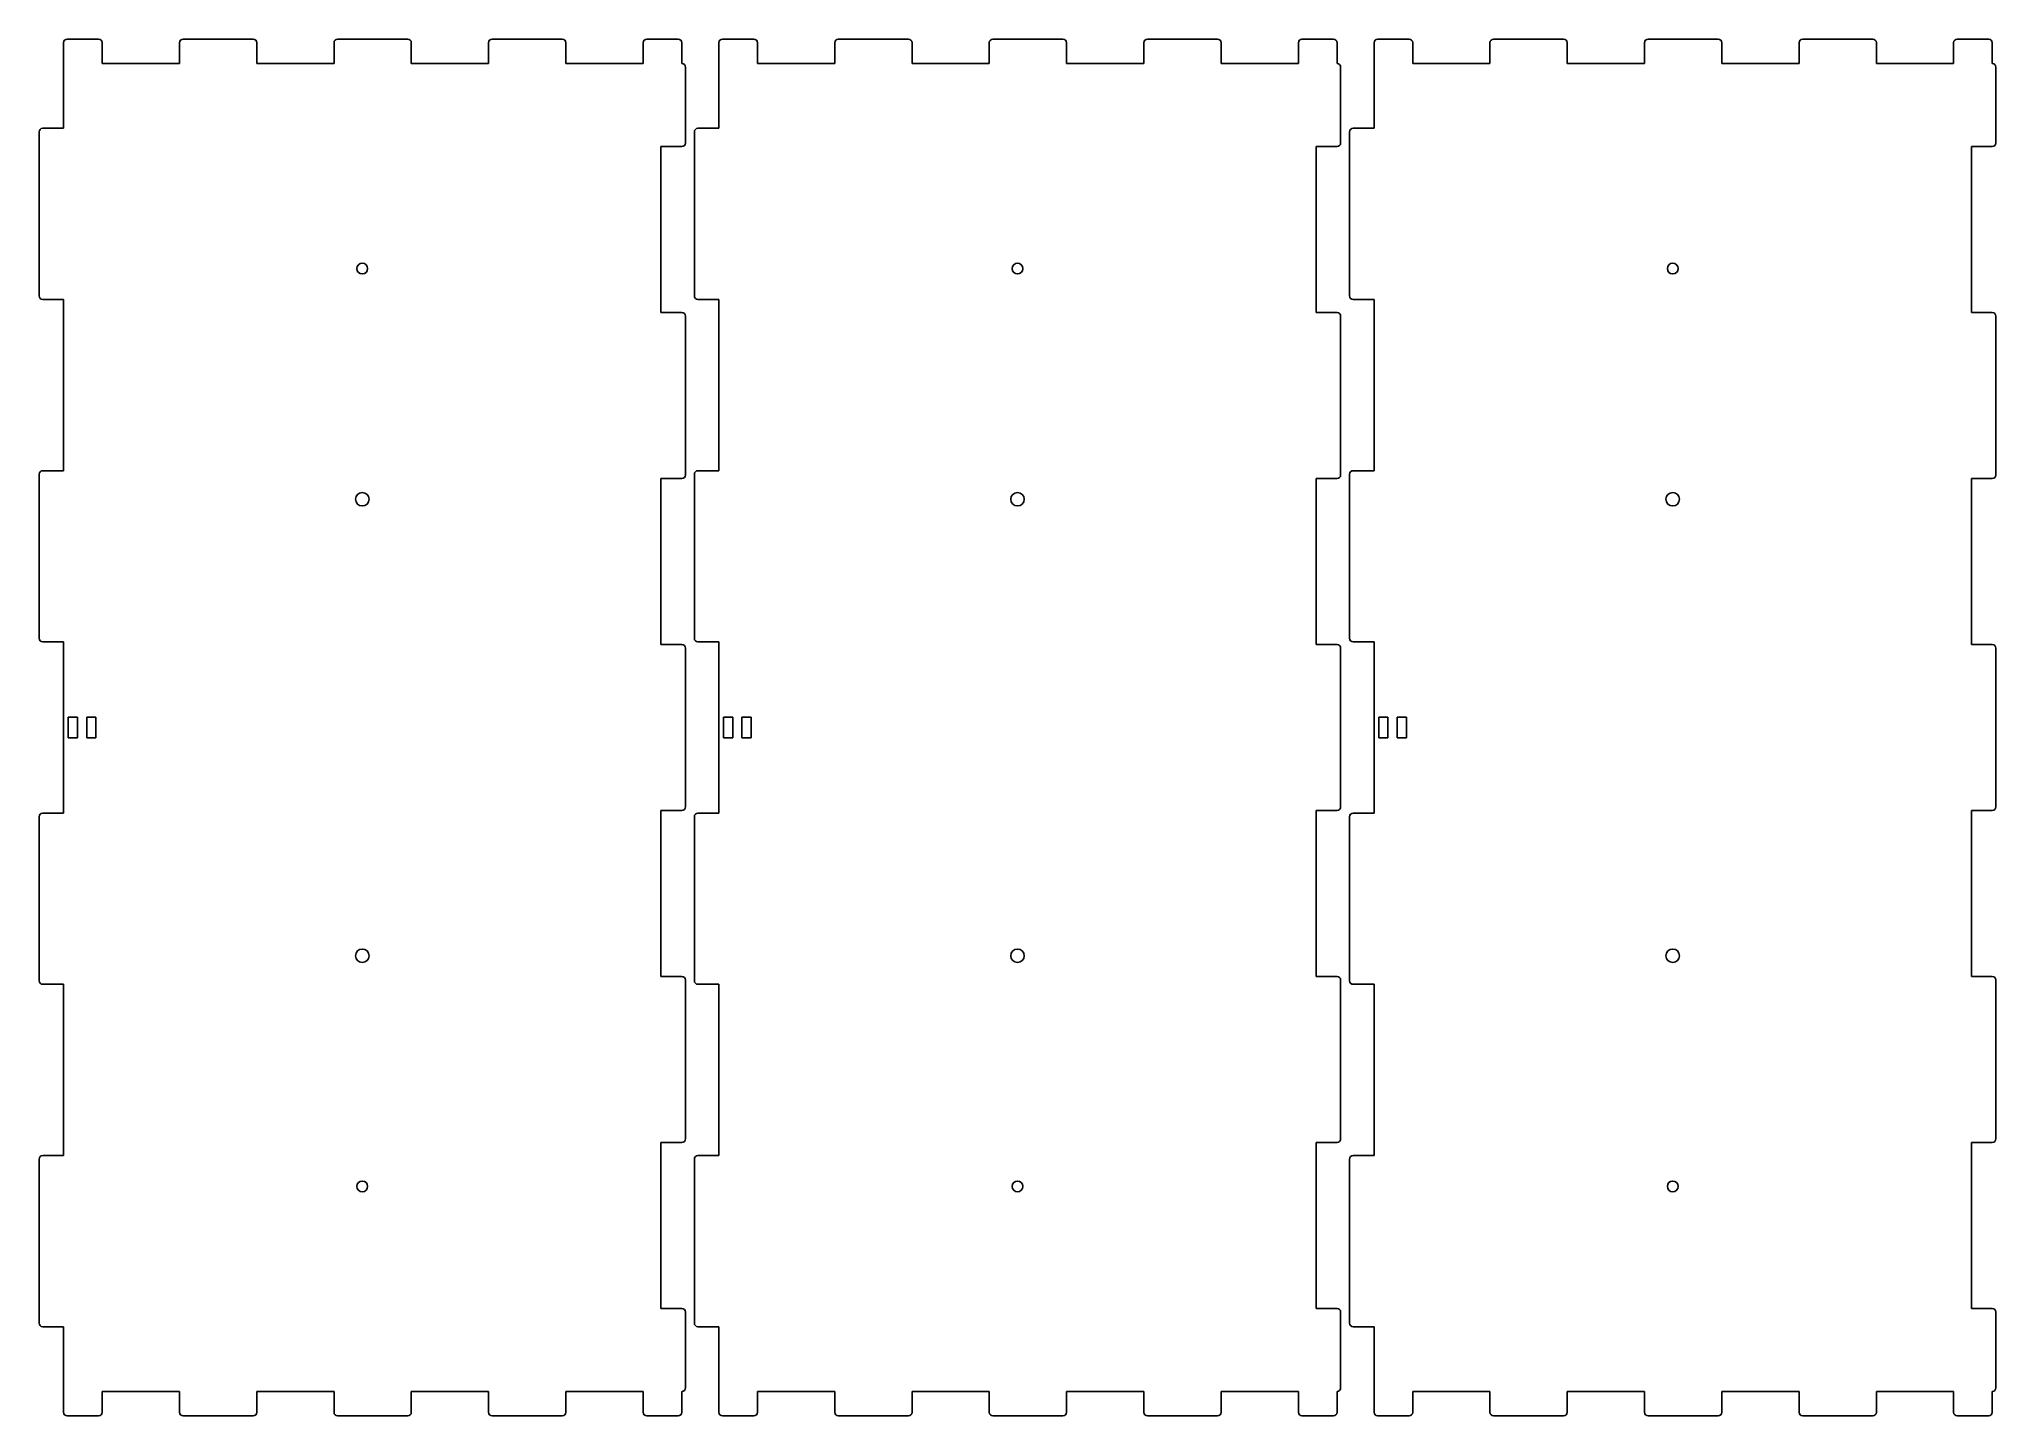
# Model space of a CAD drawing. Header units: millimetres. Extents: x 0 to 1089, y 0 to 766.
import ezdxf

# ---------------------------------------------------------------- set-up
doc = ezdxf.new("R2010")
doc.units = ezdxf.units.MM
doc.layers.add('SheetCutProfiles', color=7, linetype='CONTINUOUS')

msp = doc.modelspace()

# ---------------------------------------------------------------- linework, layer by layer
at = {"layer": 'SheetCutProfiles'}
for p, q in [((13.6, 716.375), (13.6, 764)), ((15.6, 766), (33.1, 766)), ((35.1, 764), (35.1, 752.4)), ((78.1, 752.4), (78.1, 764)), ((80.1, 766), (119.1, 766)), ((121.1, 764), (121.1, 752.4)), ((164.1, 752.4), (164.1, 764)), ((166.1, 766), (205.1, 766)), ((207.1, 764), (207.1, 752.4)), ((250.1, 752.4), (250.1, 764)), ((252.1, 766), (291.1, 766)), ((293.1, 764), (293.1, 752.4)), ((336.1, 752.4), (336.1, 764)), ((338.1, 766), (355.6, 766)), ((357.6, 752.4), (357.6, 764)), ((378.2, 716.375), (378.2, 764)), ((397.7, 766), (380.2, 766)), ((399.7, 764), (399.7, 752.4)), ((442.7, 752.4), (442.7, 764)), ((483.7, 766), (444.7, 766)), ((485.7, 764), (485.7, 752.4)), ((528.7, 752.4), (528.7, 764)), ((569.7, 766), (530.7, 766)), ((571.7, 764), (571.7, 752.4)), ((614.7, 752.4), (614.7, 764)), ((655.7, 766), (616.7, 766)), ((657.7, 764), (657.7, 752.4)), ((700.7, 752.4), (700.7, 764)), ((720.2, 766), (702.7, 766)), ((722.2, 752.4), (722.2, 764)), ((742.8, 764), (742.8, 716.375)), ((762.3, 766), (744.8, 766)), ((764.3, 752.4), (764.3, 764)), ((807.3, 764), (807.3, 752.4)), ((848.3, 766), (809.3, 766)), ((850.3, 752.4), (850.3, 764)), ((893.3, 764), (893.3, 752.4)), ((934.3, 766), (895.3, 766)), ((936.3, 752.4), (936.3, 764)), ((979.3, 764), (979.3, 752.4)), ((1020.3, 766), (981.3, 766)), ((1022.3, 752.4), (1022.3, 764)), ((1065.3, 764), (1065.3, 752.4)), ((1084.8, 766), (1067.3, 766)), ((1086.8, 764), (1086.8, 752.4)), ((78.1, 752.4), (35.1, 752.4)), ((164.1, 752.4), (121.1, 752.4)), ((250.1, 752.4), (207.1, 752.4)), ((336.1, 752.4), (293.1, 752.4)), ((399.7, 752.4), (442.7, 752.4)), ((485.7, 752.4), (528.7, 752.4)), ((571.7, 752.4), (614.7, 752.4)), ((657.7, 752.4), (700.7, 752.4)), ((807.3, 752.4), (764.3, 752.4)), ((893.3, 752.4), (850.3, 752.4)), ((979.3, 752.4), (936.3, 752.4)), ((1065.3, 752.4), (1022.3, 752.4)), ((359.6, 708.225), (359.6, 750.4)), ((724.2, 750.4), (724.2, 708.225)), ((1088.8, 708.225), (1088.8, 750.4)), ((0, 623.125), (0, 714.375)), ((13.6, 716.375), (2, 716.375)), ((364.6, 623.125), (364.6, 714.375)), ((378.2, 716.375), (366.6, 716.375)), ((729.2, 714.375), (729.2, 623.125)), ((731.2, 716.375), (742.8, 716.375)), ((346, 613.875), (346, 706.225)), ((357.6, 706.225), (346, 706.225)), ((710.6, 706.225), (710.6, 613.875)), ((722.2, 706.225), (710.6, 706.225)), ((1075.2, 706.225), (1086.8, 706.225)), ((1075.2, 613.875), (1075.2, 706.225)), ((2, 621.125), (13.6, 621.125)), ((13.6, 525.875), (13.6, 621.125)), ((366.6, 621.125), (378.2, 621.125)), ((378.2, 525.875), (378.2, 621.125)), ((742.8, 621.125), (731.2, 621.125)), ((742.8, 621.125), (742.8, 525.875)), ((346, 613.875), (357.6, 613.875)), ((359.6, 523.525), (359.6, 611.875)), ((710.6, 613.875), (722.2, 613.875)), ((724.2, 611.875), (724.2, 523.525)), ((1086.8, 613.875), (1075.2, 613.875)), ((1088.8, 523.525), (1088.8, 611.875)), ((0, 432.625), (0, 523.875)), ((13.6, 525.875), (2, 525.875)), ((364.6, 432.625), (364.6, 523.875)), ((378.2, 525.875), (366.6, 525.875)), ((729.2, 523.875), (729.2, 432.625)), ((731.2, 525.875), (742.8, 525.875)), ((346, 429.175), (346, 521.525)), ((357.6, 521.525), (346, 521.525)), ((710.6, 521.525), (710.6, 429.175)), ((722.2, 521.525), (710.6, 521.525)), ((1075.2, 521.525), (1086.8, 521.525)), ((1075.2, 429.175), (1075.2, 521.525)), ((2, 430.625), (13.6, 430.625)), ((13.6, 335.375), (13.6, 430.625)), ((346, 429.175), (357.6, 429.175)), ((359.6, 338.825), (359.6, 427.175)), ((366.6, 430.625), (378.2, 430.625)), ((378.2, 335.375), (378.2, 430.625)), ((710.6, 429.175), (722.2, 429.175)), ((724.2, 427.175), (724.2, 338.825)), ((742.8, 430.625), (731.2, 430.625)), ((742.8, 430.625), (742.8, 335.375)), ((1086.8, 429.175), (1075.2, 429.175)), ((1088.8, 338.825), (1088.8, 427.175)), ((16.175, 388.8), (16.175, 377.2)), ((16.175, 388.8), (21.325, 388.8)), ((21.325, 377.2), (21.325, 388.8)), ((26.475, 388.8), (26.475, 377.2)), ((26.475, 388.8), (31.625, 388.8)), ((31.625, 377.2), (31.625, 388.8)), ((380.775, 388.8), (380.775, 377.2)), ((385.925, 388.8), (380.775, 388.8)), ((385.925, 377.2), (385.925, 388.8)), ((391.075, 388.8), (391.075, 377.2)), ((396.225, 388.8), (391.075, 388.8)), ((396.225, 377.2), (396.225, 388.8)), ((745.375, 388.8), (750.525, 388.8)), ((745.375, 377.2), (745.375, 388.8)), ((750.525, 388.8), (750.525, 377.2)), ((755.675, 388.8), (760.825, 388.8)), ((755.675, 377.2), (755.675, 388.8)), ((760.825, 388.8), (760.825, 377.2)), ((21.325, 377.2), (16.175, 377.2)), ((31.625, 377.2), (26.475, 377.2)), ((380.775, 377.2), (385.925, 377.2)), ((391.075, 377.2), (396.225, 377.2)), ((750.525, 377.2), (745.375, 377.2)), ((760.825, 377.2), (755.675, 377.2)), ((0, 242.125), (0, 333.375)), ((13.6, 335.375), (2, 335.375)), ((346, 244.475), (346, 336.825)), ((357.6, 336.825), (346, 336.825)), ((364.6, 242.125), (364.6, 333.375)), ((378.2, 335.375), (366.6, 335.375)), ((710.6, 336.825), (710.6, 244.475)), ((722.2, 336.825), (710.6, 336.825)), ((729.2, 333.375), (729.2, 242.125)), ((731.2, 335.375), (742.8, 335.375)), ((1075.2, 336.825), (1086.8, 336.825)), ((1075.2, 244.475), (1075.2, 336.825)), ((2, 240.125), (13.6, 240.125)), ((13.6, 144.875), (13.6, 240.125)), ((346, 244.475), (357.6, 244.475)), ((359.6, 154.125), (359.6, 242.475)), ((366.6, 240.125), (378.2, 240.125)), ((378.2, 144.875), (378.2, 240.125)), ((710.6, 244.475), (722.2, 244.475)), ((724.2, 242.475), (724.2, 154.125)), ((742.8, 240.125), (731.2, 240.125)), ((742.8, 240.125), (742.8, 144.875)), ((1086.8, 244.475), (1075.2, 244.475)), ((1088.8, 154.125), (1088.8, 242.475)), ((0, 51.625), (0, 142.875)), ((13.6, 144.875), (2, 144.875)), ((346, 59.775), (346, 152.125)), ((357.6, 152.125), (346, 152.125)), ((364.6, 51.625), (364.6, 142.875)), ((378.2, 144.875), (366.6, 144.875)), ((710.6, 152.125), (710.6, 59.775)), ((722.2, 152.125), (710.6, 152.125)), ((729.2, 142.875), (729.2, 51.625)), ((731.2, 144.875), (742.8, 144.875)), ((1075.2, 152.125), (1086.8, 152.125)), ((1075.2, 59.775), (1075.2, 152.125)), ((346, 59.775), (357.6, 59.775)), ((359.6, 15.6), (359.6, 57.775)), ((710.6, 59.775), (722.2, 59.775)), ((724.2, 57.775), (724.2, 15.6)), ((1086.8, 59.775), (1075.2, 59.775)), ((1088.8, 15.6), (1088.8, 57.775)), ((2, 49.625), (13.6, 49.625)), ((13.6, 2), (13.6, 49.625)), ((366.6, 49.625), (378.2, 49.625)), ((378.2, 2), (378.2, 49.625)), ((742.8, 49.625), (731.2, 49.625)), ((742.8, 49.625), (742.8, 2)), ((35.1, 13.6), (35.1, 2)), ((35.1, 13.6), (78.1, 13.6)), ((78.1, 2), (78.1, 13.6)), ((121.1, 13.6), (121.1, 2)), ((121.1, 13.6), (164.1, 13.6)), ((164.1, 2), (164.1, 13.6)), ((207.1, 13.6), (207.1, 2)), ((207.1, 13.6), (250.1, 13.6)), ((250.1, 2), (250.1, 13.6)), ((293.1, 13.6), (293.1, 2)), ((293.1, 13.6), (336.1, 13.6)), ((336.1, 2), (336.1, 13.6)), ((357.6, 2), (357.6, 13.6)), ((399.7, 13.6), (399.7, 2)), ((442.7, 13.6), (399.7, 13.6)), ((442.7, 2), (442.7, 13.6)), ((485.7, 13.6), (485.7, 2)), ((528.7, 13.6), (485.7, 13.6)), ((528.7, 2), (528.7, 13.6)), ((571.7, 13.6), (571.7, 2)), ((614.7, 13.6), (571.7, 13.6)), ((614.7, 2), (614.7, 13.6)), ((657.7, 13.6), (657.7, 2)), ((700.7, 13.6), (657.7, 13.6)), ((700.7, 2), (700.7, 13.6)), ((722.2, 2), (722.2, 13.6)), ((764.3, 13.6), (807.3, 13.6)), ((764.3, 2), (764.3, 13.6)), ((807.3, 13.6), (807.3, 2)), ((850.3, 13.6), (893.3, 13.6)), ((850.3, 2), (850.3, 13.6)), ((893.3, 13.6), (893.3, 2)), ((936.3, 13.6), (979.3, 13.6)), ((936.3, 2), (936.3, 13.6)), ((979.3, 13.6), (979.3, 2)), ((1022.3, 13.6), (1065.3, 13.6)), ((1022.3, 2), (1022.3, 13.6)), ((1065.3, 13.6), (1065.3, 2)), ((1086.8, 13.6), (1086.8, 2)), ((15.6, 0), (33.1, 0)), ((80.1, 0), (119.1, 0)), ((166.1, 0), (205.1, 0)), ((252.1, 0), (291.1, 0)), ((338.1, 0), (355.6, 0)), ((397.7, 0), (380.2, 0)), ((483.7, 0), (444.7, 0)), ((569.7, 0), (530.7, 0)), ((655.7, 0), (616.7, 0)), ((720.2, 0), (702.7, 0)), ((762.3, 0), (744.8, 0)), ((848.3, 0), (809.3, 0)), ((934.3, 0), (895.3, 0)), ((1020.3, 0), (981.3, 0)), ((1084.8, 0), (1067.3, 0))]:
    msp.add_line(p, q, dxfattribs=at)
for centre, radius in [((179.8, 638.333), 3), ((544.4, 638.333), 3), ((909, 638.333), 3), ((179.8, 510), 3.75), ((544.4, 510), 3.75), ((909, 510), 3.75), ((179.8, 256), 3.75), ((544.4, 256), 3.75), ((909, 256), 3.75), ((179.8, 127.667), 3), ((544.4, 127.667), 3), ((909, 127.667), 3)]:
    msp.add_circle(centre, radius, dxfattribs=at)
for centre, start, end in [((15.6, 764), 90, 180), ((33.1, 764), 0, 90), ((80.1, 764), 90, 180), ((119.1, 764), 0, 90), ((166.1, 764), 90, 180), ((205.1, 764), 0, 90), ((252.1, 764), 90, 180), ((291.1, 764), 0, 90), ((338.1, 764), 90, 180), ((355.6, 764), 0, 90), ((380.2, 764), 90, 180), ((397.7, 764), 0, 90), ((444.7, 764), 90, 180), ((483.7, 764), 0, 90), ((530.7, 764), 90, 180), ((569.7, 764), 0, 90), ((616.7, 764), 90, 180), ((655.7, 764), 0, 90), ((702.7, 764), 90, 180), ((720.2, 764), 0, 90), ((744.8, 764), 90, 180), ((762.3, 764), 0, 90), ((809.3, 764), 90, 180), ((848.3, 764), 0, 90), ((895.3, 764), 90, 180), ((934.3, 764), 0, 90), ((981.3, 764), 90, 180), ((1020.3, 764), 0, 90), ((1067.3, 764), 90, 180), ((1084.8, 764), 0, 90), ((357.6, 750.4), 0, 90), ((722.2, 750.4), 0, 90), ((1086.8, 750.4), 0, 90), ((2, 714.375), 90, 180), ((357.6, 708.225), -90, 0), ((366.6, 714.375), 90, 180), ((722.2, 708.225), -90, 0), ((731.2, 714.375), 90, 180), ((1086.8, 708.225), -90, 0), ((2, 623.125), 180, -90), ((366.6, 623.125), 180, -90), ((731.2, 623.125), 180, -90), ((357.6, 611.875), 0, 90), ((722.2, 611.875), 0, 90), ((1086.8, 611.875), 0, 90), ((2, 523.875), 90, 180), ((357.6, 523.525), -90, 0), ((366.6, 523.875), 90, 180), ((722.2, 523.525), -90, 0), ((731.2, 523.875), 90, 180), ((1086.8, 523.525), -90, 0), ((2, 432.625), 180, -90), ((357.6, 427.175), 0, 90), ((366.6, 432.625), 180, -90), ((722.2, 427.175), 0, 90), ((731.2, 432.625), 180, -90), ((1086.8, 427.175), 0, 90), ((357.6, 338.825), -90, 0), ((722.2, 338.825), -90, 0), ((1086.8, 338.825), -90, 0), ((2, 333.375), 90, 180), ((366.6, 333.375), 90, 180), ((731.2, 333.375), 90, 180), ((2, 242.125), 180, -90), ((357.6, 242.475), 0, 90), ((366.6, 242.125), 180, -90), ((722.2, 242.475), 0, 90), ((731.2, 242.125), 180, -90), ((1086.8, 242.475), 0, 90), ((357.6, 154.125), -90, 0), ((722.2, 154.125), -90, 0), ((1086.8, 154.125), -90, 0), ((2, 142.875), 90, 180), ((366.6, 142.875), 90, 180), ((731.2, 142.875), 90, 180), ((357.6, 57.775), 0, 90), ((722.2, 57.775), 0, 90), ((1086.8, 57.775), 0, 90), ((2, 51.625), 180, -90), ((366.6, 51.625), 180, -90), ((731.2, 51.625), 180, -90), ((357.6, 15.6), -90, 0), ((722.2, 15.6), -90, 0), ((1086.8, 15.6), -90, 0), ((15.6, 2), 180, -90), ((33.1, 2), -90, 0), ((80.1, 2), 180, -90), ((119.1, 2), -90, 0), ((166.1, 2), 180, -90), ((205.1, 2), -90, 0), ((252.1, 2), 180, -90), ((291.1, 2), -90, 0), ((338.1, 2), 180, -90), ((355.6, 2), -90, 0), ((380.2, 2), 180, -90), ((397.7, 2), -90, 0), ((444.7, 2), 180, -90), ((483.7, 2), -90, 0), ((530.7, 2), 180, -90), ((569.7, 2), -90, 0), ((616.7, 2), 180, -90), ((655.7, 2), -90, 0), ((702.7, 2), 180, -90), ((720.2, 2), -90, 0), ((744.8, 2), 180, -90), ((762.3, 2), -90, 0), ((809.3, 2), 180, -90), ((848.3, 2), -90, 0), ((895.3, 2), 180, -90), ((934.3, 2), -90, 0), ((981.3, 2), 180, -90), ((1020.3, 2), -90, 0), ((1067.3, 2), 180, -90), ((1084.8, 2), -90, 0)]:
    msp.add_arc(centre, 2, start, end, dxfattribs=at)

doc.saveas('drawing.dxf')
